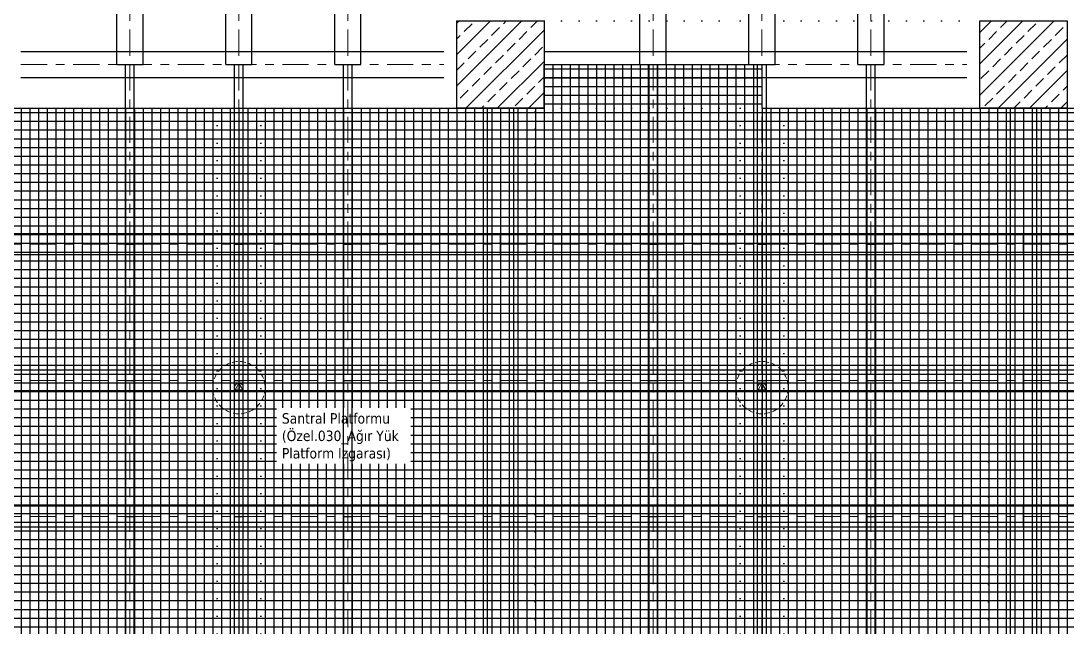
# Model space of a CAD drawing. Header units: centimetres. Extents: x 405564 to 502064, y 46284 to 60634.
# Drawn here: x 447750 to 448950, y 52837 to 53533 of the extents above; entities that cross this region are included whole.
import ezdxf
from ezdxf import colors
from ezdxf.entities.mleader import LeaderData, LeaderLine
from ezdxf.enums import TextEntityAlignment as Align
from ezdxf.math import Vec2, Vec3
from ezdxf.xclip import XClip

# ---------------------------------------------------------------- set-up
doc = ezdxf.new("R2010")
doc.units = ezdxf.units.CM
doc.header["$XCLIPFRAME"] = 0
for name, pattern in [('ACAD_ISO07W100', [3, 0, -3]), ('DOT', [0.25, 0, -0.25]), ('HIDDEN', [9.525, 6.35, -3.175]), ('XKITLINE03', [6, 3, -1, 1, -1])]:
    doc.linetypes.add(name, pattern=pattern)
doc.layers.get('0').update_dxf_attribs({"color": 8, "lineweight": 9})
for name, color, linetype, lineweight in [('0-KRCN-AYDINLATMA-130426', 8, 'Continuous', 9), ('0-KRCN-MİMARİ-220526', 8, 'Continuous', 9), ('OL_Ic', 8, 'Continuous', 9)]:
    doc.layers.add(name, color=color, linetype=linetype, lineweight=lineweight)
for name, color, linetype in [('AS_DOS_TERAS_UST', 8, 'ACAD_ISO07W100'), ('AS_DUV', 8, 'Continuous'), ('AS_PRFL_CELIK', 8, 'Continuous'), ('AS_PRFL_CELIK AKS', 8, 'Continuous'), ('AS_PRFL_CELIK PLATFORM IZGARA', 8, 'Continuous'), ('AS_PYZ_BINA', 8, 'Continuous'), ('AS_TA_BETONARME', 5, 'Continuous'), ('AS_TA_TARAMA', 8, 'Continuous'), ('AS_YAZI', 8, 'Continuous')]:
    doc.layers.add(name, color=color, linetype=linetype)
doc.styles.add('2', font='arial.ttf', dxfattribs={"width": 0.9, "height": 200})
doc.styles.add('MtXpl_Tahoma', font='tahoma.ttf')
doc.styles.add('Normal_ITL', font='swissi.ttf')
pattern_1 = [(225, (17560.68, -7819.299), (17.96051, -17.96051), []), (225, (17542.72, -7819.299), (17.96051, -17.96051), [12.7, -6.35])]

# ---------------------------------------------------------------- blocks, each defined once
blk = doc.blocks.new('KD')
at = {"layer": '0-KRCN-AYDINLATMA-130426'}
for p, q in [((0, 5), (-4.3, -2.5)), ((4.3, -2.5), (0, 5)), ((4.3, -2.5), (-4.3, -2.5))]:
    blk.add_line(p, q, dxfattribs=at)
at = {"layer": '0-KRCN-AYDINLATMA-130426', "linetype": 'HIDDEN'}
blk.add_circle((0, 0), 30, dxfattribs=at)
at = {"layer": '0-KRCN-AYDINLATMA-130426'}
blk.add_circle((0, 0), 5, dxfattribs=at)
at = {"layer": '0-KRCN-AYDINLATMA-130426', "style": '2'}
blk.add_text('D', height=3.36, dxfattribs=at).set_placement((0, 0), align=Align.MIDDLE_CENTER)
blk = doc.blocks.new('G$C27E741DA')
at = {"layer": '0-KRCN-AYDINLATMA-130426'}
for p in [(9935.7, 5977.8), (10535.7, 5977.8)]:
    blk.add_blockref('KD', p, dxfattribs=at)
blk = doc.blocks.new('PLATFORM IZGARASI VE KEDI YOLU YERLESIMI')
at = {"layer": 'AS_PRFL_CELIK PLATFORM IZGARA', "transparency": 33554687}
h = blk.add_hatch(dxfattribs=at)
h.set_pattern_fill('_USER', color=256, scale=10, double=1, pattern_type=0)
h.set_pattern_definition([(0, (-443149.746, -16832.563), (0, 10), []), (90, (-443149.746, -16832.563), (-10, 6e-16), [])])
h.paths.add_polyline_path([(6525, -4337.5), (6175, -4337.5), (6175, -3556.2), (6650, -3556.2), (6650, -3000), (6350, -3000), (6350, -2850), (6775, -2850), (6775, -3000), (6950, -3000), (6950, -2400), (6900, -2400), (6900, -2350), (6775, -2350), (6775, -2550), (4975, -2550), (4975, -2850), (4725, -2850), (4725, -2350), (4600, -2350), (4600, -2400), (4500, -2400), (4500, -2350), (4000, -2350), (4000, -2400), (3900, -2400), (3900, -2350), (3775, -2350), (3775, -2850), (3650, -2850), (3650, -3556.2), (4125, -3556.2), (4125, -4025), (3950, -4025), (3950, -4650), (4000, -4650), (4000, -4690), (4500, -4690), (4500, -4650), (4600, -4650), (4600, -4690), (4725, -4690), (4725, -4025), (5450, -4025), (5450, -4337.5), (4975, -4337.5), (4975, -4690), (5100, -4690), (5100, -4650), (5200, -4650), (5200, -4690), (5700, -4690), (5700, -4650), (5800, -4650), (5800, -4690), (6300, -4690), (6300, -4650), (6400, -4650), (6400, -4690), (6525, -4690)])
h.paths.add_polyline_path([(5925, -3150), (5925, -3400), (5450, -3400), (5450, -3350), (5200, -3350), (5200, -3400), (3900, -3400), (3900, -3300), (3950, -3300), (3950, -3150)], flags=16)
h.paths.add_polyline_path([(6300, -3300), (6400, -3300), (6400, -3400), (6300, -3400)], flags=16)
at = {"layer": 'AS_PRFL_CELIK PLATFORM IZGARA'}
blk.add_lwpolyline([(5925, -3400), (5925, -3150), (3950, -3150), (3950, -3300), (3900, -3300), (3900, -3400), (5200, -3400), (5200, -3350), (5450, -3350), (5450, -3400)], close=True, dxfattribs=at)
at = {"layer": 'AS_YAZI', "insert": (4899.3, -3750), "char_height": 12, "width": 141.875, "attachment_point": 1, "style": 'MtXpl_Tahoma', "bg_fill": 3, "box_fill_scale": 1.5, "bg_fill_color": 256, "bg_fill_transparency": 0}
blk.add_mtext('{\\fTahoma|b0|i0|c162|p34;Santral Platformu (Özel.030_Ağır Yük Platform Izgarası)}', dxfattribs=at)
blk = doc.blocks.new('A$C48c69b65')
at = {"layer": 'AS_PRFL_CELIK'}
for p, q in [((4710, -3350), (4710, -2350)), ((4740, -3350), (4740, -2350)), ((4835, -3350), (4835, -2350)), ((4865, -3350), (4865, -2350)), ((4960, -3350), (4960, -2350)), ((4990, -3350), (4990, -2350)), ((5310, -3350), (5310, -2350)), ((5340, -3350), (5340, -2350)), ((5435, -3350), (5435, -2350)), ((5465, -3350), (5465, -2350)), ((5560, -3350), (5560, -2350)), ((5590, -3350), (5590, -2350)), ((4600, -3335), (5085, -3335)), ((5200, -3335), (5685, -3335)), ((4710, -3350), (4740, -3350)), ((4720, -3556.2), (4720, -3350)), ((4720, -3350), (4730, -3350)), ((4730, -3556.2), (4730, -3350)), ((4835, -3350), (4865, -3350)), ((4845, -3556.2), (4845, -3350)), ((4845, -3350), (4855, -3350)), ((4855, -3556.2), (4855, -3350)), ((4960, -3350), (4990, -3350)), ((4970, -3556.2), (4970, -3350)), ((4970, -3350), (4980, -3350)), ((4980, -3556.2), (4980, -3350)), ((5310, -3350), (5340, -3350)), ((5320, -3556.2), (5320, -3350)), ((5320, -3350), (5330, -3350)), ((5330, -3556.2), (5330, -3350)), ((5435, -3350), (5465, -3350)), ((5445, -3556.2), (5445, -3350)), ((5445, -3350), (5455, -3350)), ((5455, -3556.2), (5455, -3350)), ((5560, -3350), (5590, -3350)), ((5570, -3556.2), (5570, -3350)), ((5570, -3350), (5580, -3350)), ((5580, -3556.2), (5580, -3350)), ((4600, -3365), (5085, -3365)), ((5200, -3365), (5685, -3365)), ((5135, -4650), (5135, -3400)), ((5165, -3400), (5165, -4650)), ((5735, -4650), (5735, -3400)), ((5765, -3400), (5765, -4650)), ((7535, -3544.2), (950, -3544.2)), ((5150, -3568.2), (5150, -3544.2)), ((5750, -3568.2), (5750, -3544.2)), ((4720, -3556.2), (4730, -3556.2)), ((4720, -3556.2), (4730, -3556.2)), ((4720, -4493.7), (4720, -3556.2)), ((4730, -4493.7), (4730, -3556.2)), ((4845, -3556.2), (4855, -3556.2)), ((4845, -3556.2), (4855, -3556.2)), ((4845, -4493.7), (4845, -3556.2)), ((4855, -4493.7), (4855, -3556.2)), ((4970, -3556.2), (4980, -3556.2)), ((4970, -3556.2), (4980, -3556.2)), ((4970, -4493.7), (4970, -3556.2)), ((4980, -4493.7), (4980, -3556.2)), ((5320, -3556.2), (5330, -3556.2)), ((5320, -3556.2), (5330, -3556.2)), ((5320, -4493.7), (5320, -3556.2)), ((5330, -4493.7), (5330, -3556.2)), ((5445, -3556.2), (5455, -3556.2)), ((5445, -3556.2), (5455, -3556.2)), ((5445, -4493.7), (5445, -3556.2)), ((5455, -4493.7), (5455, -3556.2)), ((5570, -3556.2), (5580, -3556.2)), ((5570, -3556.2), (5580, -3556.2)), ((5570, -4493.7), (5570, -3556.2)), ((5580, -4493.7), (5580, -3556.2)), ((7535, -3568.2), (950, -3568.2)), ((7535, -3700.5), (950, -3700.5)), ((5150, -3724.5), (5150, -3700.5)), ((5750, -3724.5), (5750, -3700.5)), ((4720, -3712.5), (4730, -3712.5)), ((4845, -3712.5), (4855, -3712.5)), ((4970, -3712.5), (4980, -3712.5)), ((5320, -3712.5), (5330, -3712.5)), ((5445, -3712.5), (5455, -3712.5)), ((5570, -3712.5), (5580, -3712.5)), ((7535, -3724.5), (950, -3724.5)), ((7535, -3856.7), (950, -3856.7)), ((5150, -3880.7), (5150, -3856.7)), ((5750, -3880.7), (5750, -3856.7)), ((4720, -3868.7), (4730, -3868.7)), ((4845, -3868.7), (4855, -3868.7)), ((4970, -3868.7), (4980, -3868.7)), ((5320, -3868.7), (5330, -3868.7)), ((5445, -3868.7), (5455, -3868.7)), ((5570, -3868.7), (5580, -3868.7)), ((7535, -3880.7), (950, -3880.7))]:
    blk.add_line(p, q, dxfattribs=at)
at = {"layer": 'AS_PRFL_CELIK AKS', "linetype": 'XKITLINE03', "lineweight": 0, "ltscale": 10}
for p, q in [((4725, -2350), (4725, -3350)), ((4850, -2350), (4850, -3350)), ((4975, -2350), (4975, -3350)), ((5325, -2350), (5325, -3350)), ((5450, -2350), (5450, -3350)), ((5575, -2350), (5575, -3350)), ((4600, -3350), (5085, -3350)), ((4725, -3350), (4725, -3556.2)), ((4850, -3350), (4850, -3556.2)), ((4975, -3350), (4975, -3556.2)), ((5200, -3350), (5685, -3350)), ((5325, -3350), (5325, -3556.2)), ((5450, -3350), (5450, -3556.2)), ((5575, -3350), (5575, -3556.2)), ((5150, -4650), (5150, -3400)), ((5750, -4650), (5750, -3400)), ((50, -3556.2), (7535, -3556.2)), ((4725, -3556.2), (4725, -4493.7)), ((4850, -3556.2), (4850, -4493.7)), ((4975, -3556.2), (4975, -4493.7)), ((5325, -3556.2), (5325, -4493.7)), ((5450, -3556.2), (5450, -4493.7)), ((5575, -3556.2), (5575, -4493.7)), ((50, -3712.5), (7535, -3712.5)), ((50, -3868.7), (7535, -3868.7))]:
    blk.add_line(p, q, dxfattribs=at)
blk = doc.blocks.new('A$Ca63a641c')
at = {"layer": 'AS_PYZ_BINA'}
ml = blk.add_multileader_mtext('Standard', dxfattribs=at)
ml.set_content('EST boyalı panel çit ve panel çit kapı (AS 51.101)', color=256, style='Normal_ITL')
ml.set_leader_properties()
ml.build(insert=Vec2(0, 0))
ml.multileader.update_dxf_attribs({"dogleg_length": 0.379, "arrow_head_size": 17, "scale": 75})
ctx = ml.context
ctx.base_point, ctx.scale, ctx.char_height, ctx.arrow_head_size, ctx.landing_gap_size, ctx.plane_origin = Vec3(140.5, 464.3), 75, 20, 17, 14.2, Vec3(92.5, 620.1)
notes = []
notes.append((ctx, [(0, (1, 1, 0), (112.1, 464.3), (1, 0), 28.4, [(0, [(68.5, 410)], 0, [])])]))
ctx.mtext.insert, ctx.mtext.width, ctx.mtext.flow_direction = Vec3(154.7, 477.5), 604.563, 5
for ctx, leaders in notes:
    for number, flags, end, landing, length, lines in leaders:
        leader = LeaderData()
        leader.index, (leader.has_last_leader_line, leader.has_dogleg_vector, leader.attachment_direction) = number, flags
        leader.last_leader_point, leader.dogleg_vector, leader.dogleg_length = Vec3(end), Vec3(landing), length
        for number, points, colour, breaks in lines:
            line = LeaderLine()
            line.index, line.vertices, line.color, line.breaks = number, Vec3.list(points), colors.encode_raw_color(colour), breaks
            leader.lines.append(line)
        ctx.leaders.append(leader)
blk = doc.blocks.new('A$C85dec720')
at = {"layer": 'OL_Ic'}
blk.add_blockref('A$Ca63a641c', (5315.08, 5344.25, 28.4), dxfattribs=at)
blk = doc.blocks.new('A$C6A10300A')
at = {"layer": 'AS_DUV'}
ref = blk.add_blockref('A$C85dec720', (28900.96, -17748.98), dxfattribs=dict(at, rotation=105.0255580063709))
XClip(ref).set_block_clipping_path([(6220.3367769278, 6783.7313721173), (4126.4071464743, -1017.0000000052), (7354.8298234051, -1883.5969356479), (9448.7594538586, 5917.1344364745)])
at = {"layer": 'AS_PRFL_CELIK'}
blk.add_blockref('PLATFORM IZGARASI VE KEDI YOLU YERLESIMI', (5085.68, -3801.45), dxfattribs=at)
at = {"layer": 'AS_TA_TARAMA'}
h = blk.add_hatch(dxfattribs=at)
h.set_pattern_fill('ANSI33', color=256, scale=4, angle=180)
h.set_pattern_definition(pattern_1)
h.paths.add_polyline_path([(10185.68, -7101.45), (10285.68, -7101.45), (10285.68, -7201.45), (10185.68, -7201.45)], flags=17)
h = blk.add_hatch(dxfattribs=at)
h.set_pattern_fill('ANSI33', color=256, scale=4, angle=180)
h.set_pattern_definition(pattern_1)
h.paths.add_polyline_path([(10785.68, -7101.45), (10885.68, -7101.45), (10885.68, -7201.45), (10785.68, -7201.45)], flags=17)
at = {"layer": 'AS_DOS_TERAS_UST', "linetype": 'DOT', "ltscale": 80}
for p, q in [((10560.68, -7101.45), (10560.68, -6191.45)), ((10510.68, -7101.45), (10510.68, -6201.45)), ((10285.68, -7101.45), (10510.68, -7101.45)), ((10560.68, -7101.45), (10785.68, -7101.45)), ((9685.68, -7201.45), (9910.68, -7201.45)), ((9910.68, -7201.45), (9910.68, -8471.45)), ((9960.68, -7201.45), (10185.68, -7201.45)), ((9960.68, -7201.45), (9960.68, -8471.45)), ((10195.68, -8451.45), (10195.68, -7201.45)), ((10275.68, -8451.45), (10275.68, -7201.45)), ((10285.68, -7201.45), (10510.68, -7201.45)), ((10510.68, -7201.45), (10510.68, -8471.45)), ((10560.68, -7201.45), (10785.68, -7201.45)), ((10560.68, -7201.45), (10560.68, -8471.45)), ((10795.68, -8451.45), (10795.68, -7201.45)), ((10875.68, -8451.45), (10875.68, -7201.45))]:
    blk.add_line(p, q, dxfattribs=at)
at = {"layer": 'AS_TA_BETONARME'}
for points in [[(10185.68, -7101.45), (10285.68, -7101.45), (10285.68, -7201.45), (10185.68, -7201.45)], [(10785.68, -7101.45), (10885.68, -7101.45), (10885.68, -7201.45), (10785.68, -7201.45)]]:
    blk.add_lwpolyline(points, close=True, dxfattribs=at)
blk.add_blockref('A$C48c69b65', (5085.68, -3801.45))

msp = doc.modelspace()

# ---------------------------------------------------------------- block references
at = {"layer": '0-KRCN-AYDINLATMA-130426'}
msp.add_blockref('G$C27E741DA', (438064.1, 47134), dxfattribs=at)

# ---------------------------------------------------------------- next in the draw order: block references
at = {"layer": '0-KRCN-MİMARİ-220526'}
msp.add_blockref('A$C6A10300A', (438064.1, 60634), dxfattribs=at)

doc.saveas('drawing.dxf')
